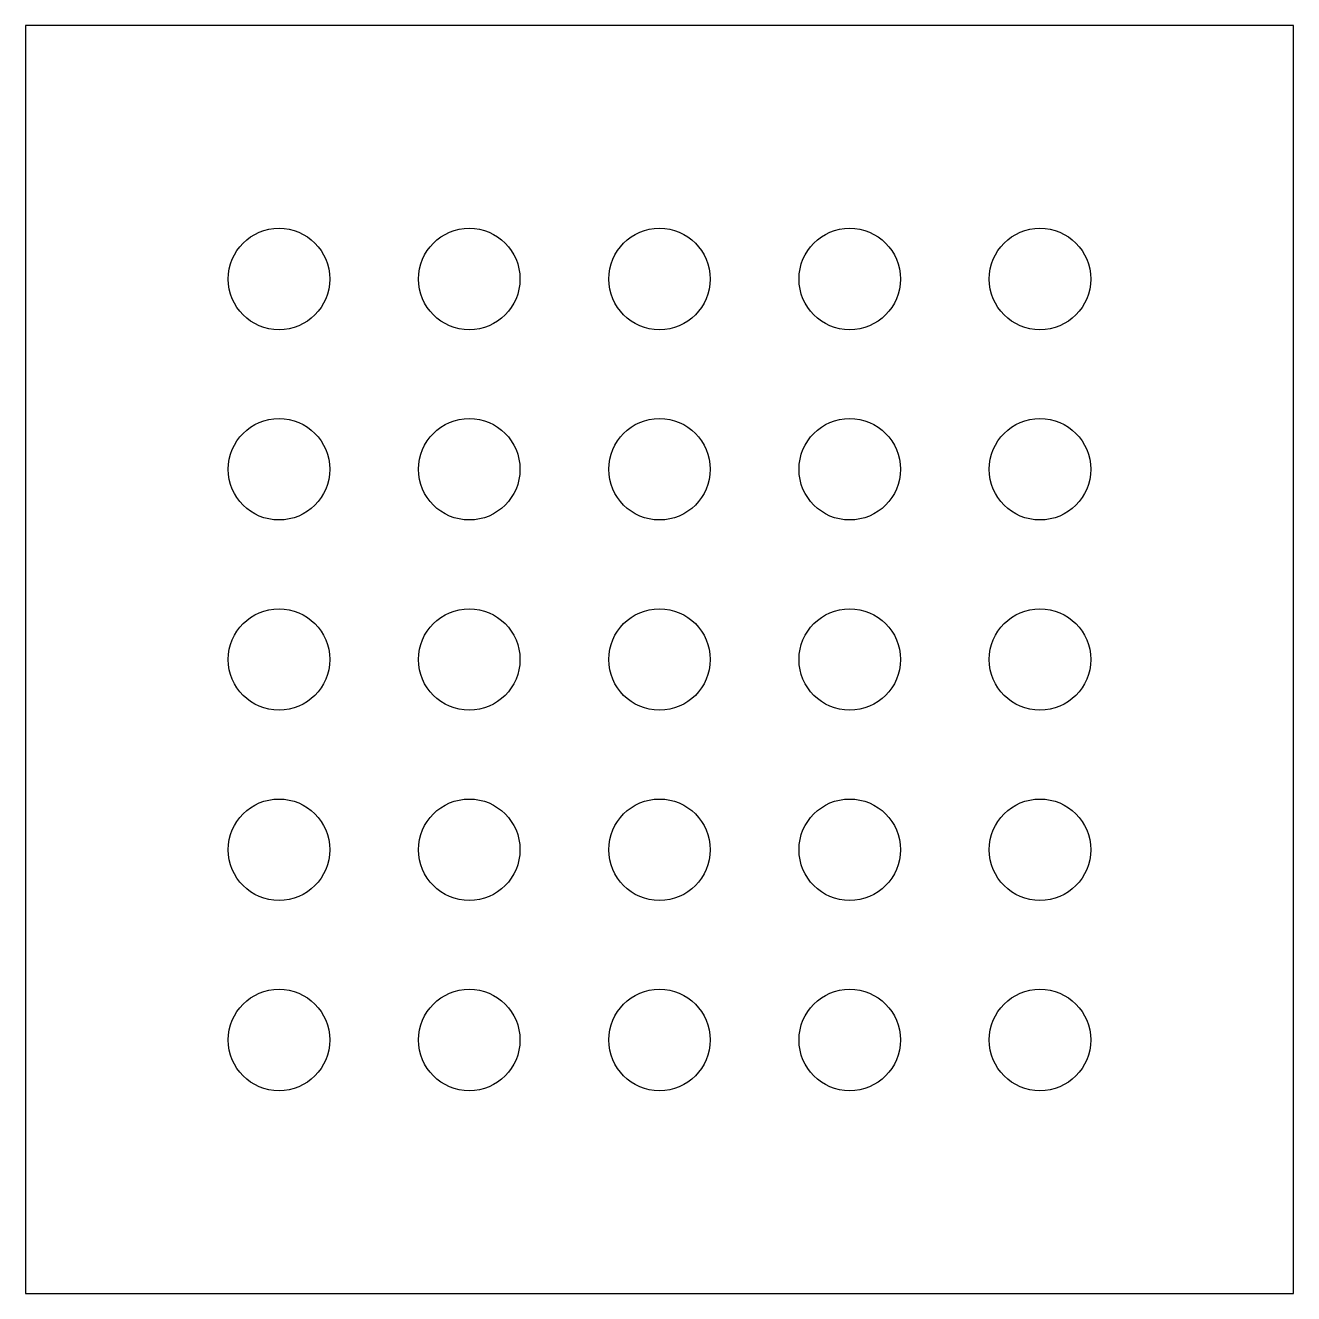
# Model space of a CAD drawing. Header units: metres. Extents: x 0 to 100, y 0 to 100.
import ezdxf

# ---------------------------------------------------------------- set-up
doc = ezdxf.new("R2010")
doc.units = ezdxf.units.M

msp = doc.modelspace()

# ---------------------------------------------------------------- linework, layer by layer
msp.add_lwpolyline([(0, 0), (100, 0), (100, 100), (0, 100)], close=True)
for centre in [(20, 80), (35, 80), (50, 80), (65, 80), (80, 80), (20, 65), (35, 65), (50, 65), (65, 65), (80, 65), (20, 50), (35, 50), (50, 50), (65, 50), (80, 50), (20, 35), (35, 35), (50, 35), (65, 35), (80, 35), (20, 20), (35, 20), (50, 20), (65, 20), (80, 20)]:
    msp.add_circle(centre, 4)

doc.saveas('drawing.dxf')
